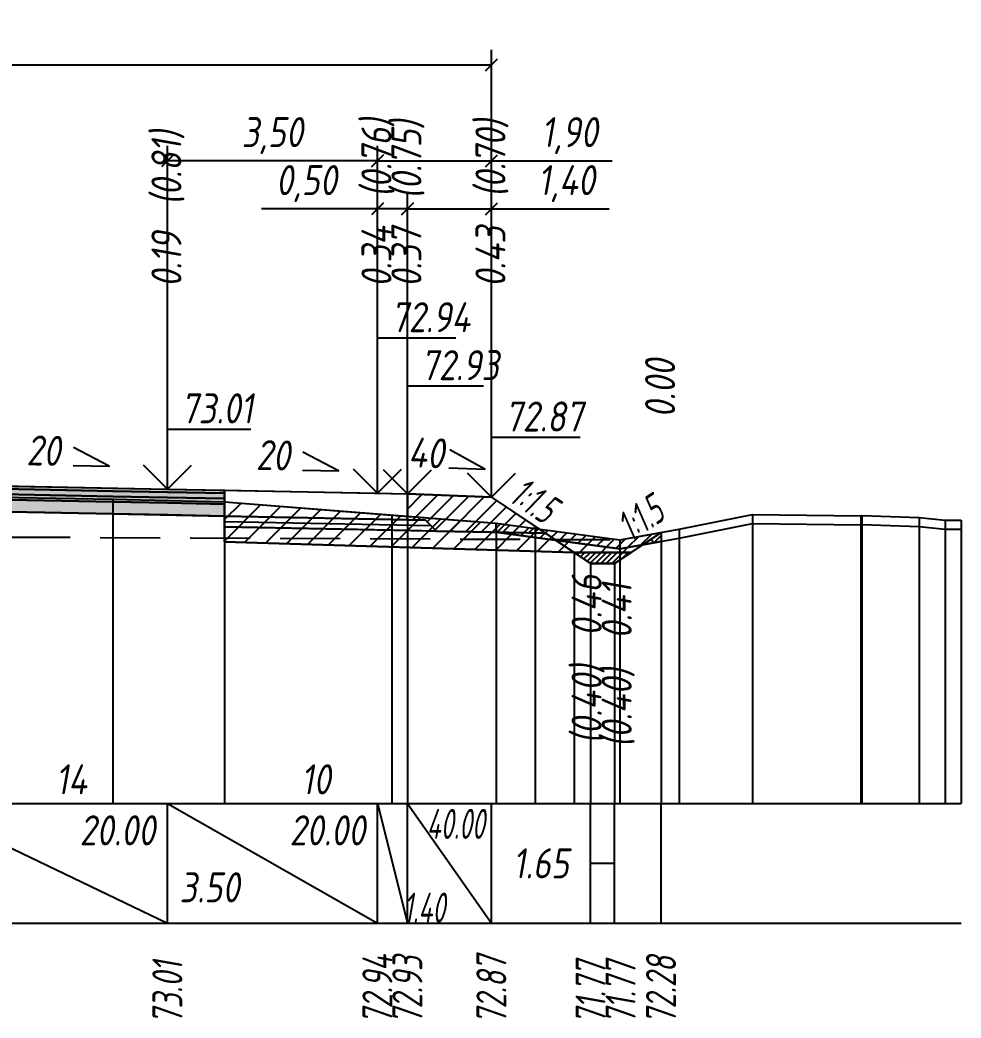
# Model space of a CAD drawing. Extents: x -717 to 1451, y -133302 to 233.
# Drawn here: x 165.8 to 244.2, y -10415.9 to -10332.7 of the extents above; entities that cross this region are included whole.
import ezdxf
from ezdxf.enums import TextEntityAlignment as Align

# ---------------------------------------------------------------- set-up
doc = ezdxf.new("R2010")
doc.units = 0
doc.linetypes.add('штриховая', pattern=[0.75, 0.5, -0.25])
for name, color, linetype in [('Интерполированный поперечник', 2, 'Continuous'), ('Код_514', 1, 'Continuous'), ('Контур_0', 7, 'Continuous'), ('Контур_2521', 7, 'Continuous'), ('Контур_2564', 7, 'Continuous'), ('Контур_2660', 7, 'Continuous'), ('Контур_2665', 7, 'Continuous'), ('Контур_400', 7, 'Continuous'), ('Контур_508', 7, 'Continuous'), ('Контур_512', 7, 'Continuous'), ('Контур_513', 7, 'Continuous'), ('Контур_818', 7, 'Continuous'), ('Красный поперечник', 1, 'Continuous'), ('Объём_2501', 7, 'Continuous'), ('Объём_2564', 7, 'Continuous'), ('Объём_2650', 7, 'Continuous'), ('Объём_2660', 7, 'Continuous'), ('Объём_2661', 7, 'Continuous'), ('Объём_2662', 7, 'Continuous'), ('Объём_2663', 7, 'Continuous'), ('Объём_2664', 7, 'Continuous'), ('Объём_2665', 7, 'Continuous'), ('Объём_2666', 7, 'Continuous'), ('Объём_2667', 7, 'Continuous'), ('Объём_2668', 7, 'Continuous'), ('Объём_2669', 7, 'Continuous'), ('Объём_2675', 7, 'Continuous'), ('Объём_2753', 7, 'Continuous'), ('Откосы', 7, 'Continuous'), ('Отметки покрытия', 7, 'Continuous'), ('Рабочие отметки', 7, 'Continuous'), ('Рабочие отметки доп.', 7, 'Continuous'), ('Слои выравнивания', 7, 'Continuous'), ('Таблица', 7, 'Continuous'), ('Уклоны проезжей части', 7, 'Continuous'), ('Черный поперечник', 3, 'Continuous')]:
    doc.layers.add(name, color=color, linetype=linetype)
for name, color, linetype, true_color in [('Контур_2540', 2, 'Continuous', 0xffff00), ('Контур_2560', 2, 'Continuous', 0xffff00), ('Контур_2561', 7, 'Continuous', 0xff8040), ('Контур_2562', 3, 'Continuous', 0x00ff00), ('Контур_2563', 7, 'Continuous', 0xff8000), ('Контур_2570', 7, 'Continuous', 0x80ff00), ('Контур_2725', 7, 'Continuous', 0x323232), ('Контур_2736', 4, 'Continuous', 0x00ffff), ('Контур_2737', 4, 'Continuous', 0x00ffff), ('Контур_2738', 4, 'Continuous', 0x00ffff), ('Контур_2739', 4, 'Continuous', 0x00ffff), ('Контур_2741', 4, 'Continuous', 0x00ffff), ('Контур_2742', 4, 'Continuous', 0x00ffff), ('Контур_2743', 4, 'Continuous', 0x00ffff), ('Контур_2744', 7, 'Continuous', 0xa4ffff), ('Контур_2745', 7, 'Continuous', 0xa4ffff), ('Контур_2747', 4, 'Continuous', 0x00ffff), ('Контур_2748', 4, 'Continuous', 0x00ffff), ('Контур_2749', 4, 'Continuous', 0x00ffff), ('Контур_2750', 4, 'Continuous', 0x00ffff), ('Контур_2751', 4, 'Continuous', 0x00ffff), ('Контур_2752', 4, 'Continuous', 0x00ffff), ('Контур_2760', 7, 'Continuous', 0x323232), ('Контур_2761', 7, 'Continuous', 0x323232), ('Контур_2762', 7, 'Continuous', 0x323232), ('Контур_2763', 7, 'Continuous', 0x323232), ('Контур_402', 7, 'Continuous', 0xff6464), ('Контур_703', 4, 'Continuous', 0x00ffff), ('Контур_705', 4, 'Continuous', 0x00ffff), ('Контур_707', 4, 'Continuous', 0x00ffff), ('Контур_720', 131, 'Continuous', 0xaaffff), ('Объём_2500', 7, 'Continuous', 0xc0c0c0), ('Объём_2520', 7, 'Continuous', 0x80ffff), ('Объём_2540', 2, 'Continuous', 0xffff00), ('Объём_2560', 2, 'Continuous', 0xffff00), ('Объём_2561', 7, 'Continuous', 0xff8040), ('Объём_2562', 3, 'Continuous', 0x00ff00), ('Объём_2563', 7, 'Continuous', 0xff8000), ('Объём_2570', 7, 'Continuous', 0x80ff00), ('Объём_2600', 7, 'Continuous', 0x808000), ('Объём_2620', 2, 'Continuous', 0xffff00), ('Объём_2746', 2, 'Continuous', 0xffff00)]:
    doc.layers.add(name, color=color, linetype=linetype, true_color=true_color)
doc.styles.get("Standard").update_dxf_attribs({"font": 'txt', "height": 2.5})
doc.styles.add('М', font='romand.shx', dxfattribs={"width": 0.8, "oblique": 10, "height": 2.5})
doc.dimstyles.new('ISO-25', dxfattribs={"dimtxt": 2.5, "dimasz": 2.5, "dimexe": 1.25, "dimexo": 0.625, "dimtad": 1, "dimtxsty": 'Standard', "dimcen": 2.5, "dimadec": 0, "dimazin": 0, "dimtfac": 1, "dimtmove": 0, "dimatfit": 3, "dimfxl": 1, "dimarcsym": 0})

# ---------------------------------------------------------------- blocks, each defined once
blk = doc.blocks.new('_Oblique')
at = {"color": 0, "linetype": 'ByBlock', "lineweight": -2}
blk.add_line((-0.5, -0.5), (0.5, 0.5), dxfattribs=at)
blk = doc.blocks.new('*D233')
at = {"color": 0, "lineweight": -2, "transparency": 16777216}
for p, q in [((198.085, -10371.647), (198.085, -10347.207)), ((205.085, -10371.927), (205.085, -10347.207)), ((198.085, -10348.457), (205.085, -10348.457)), ((205.085, -10348.457), (214.888, -10348.457))]:
    blk.add_line(p, q, dxfattribs=at)
at = {"layer": 'Defpoints', "color": 0, "transparency": 16777216}
for p in [(205.085, -10348.457), (198.085, -10372.272), (205.085, -10372.552)]:
    blk.add_point(p, dxfattribs=at)
at = {"color": 0, "lineweight": -2, "transparency": 16777216, "rotation": 180}
blk.add_blockref('_Oblique', (198.085, -10348.457), dxfattribs=at)
at = {"color": 0, "lineweight": -2, "transparency": 16777216}
blk.add_blockref('_Oblique', (205.085, -10348.457), dxfattribs=at)
at = {"color": 0, "transparency": 16777216, "insert": (211.347, -10346.344), "char_height": 2.5, "width": 8.75, "attachment_point": 5, "style": 'М'}
blk.add_mtext('1,40', dxfattribs=at)
blk = doc.blocks.new('*D235')
at = {"color": 0, "lineweight": -2, "transparency": 16777216}
for p, q in [((195.585, -10371.597), (195.585, -10347.207)), ((198.085, -10371.647), (198.085, -10347.207)), ((195.585, -10348.457), (185.919, -10348.457)), ((198.085, -10348.457), (195.585, -10348.457))]:
    blk.add_line(p, q, dxfattribs=at)
at = {"layer": 'Defpoints', "color": 0, "transparency": 16777216}
for p in [(198.085, -10348.457), (195.585, -10372.222), (198.085, -10372.272)]:
    blk.add_point(p, dxfattribs=at)
at = {"color": 0, "lineweight": -2, "transparency": 16777216, "rotation": 180}
blk.add_blockref('_Oblique', (195.585, -10348.457), dxfattribs=at)
at = {"color": 0, "lineweight": -2, "transparency": 16777216}
blk.add_blockref('_Oblique', (198.085, -10348.457), dxfattribs=at)
at = {"color": 0, "transparency": 16777216, "insert": (189.681, -10346.344), "char_height": 2.5, "width": 9.16667, "attachment_point": 5, "style": 'М'}
blk.add_mtext('0,50', dxfattribs=at)
blk = doc.blocks.new('*D237')
at = {"color": 0, "lineweight": -2, "transparency": 16777216}
for p, q in [((178.085, -10371.247), (178.085, -10343.207)), ((195.585, -10371.597), (195.585, -10343.207)), ((195.585, -10344.457), (178.085, -10344.457))]:
    blk.add_line(p, q, dxfattribs=at)
at = {"layer": 'Defpoints', "color": 0, "transparency": 16777216}
for p in [(178.085, -10344.457), (178.085, -10371.872), (195.585, -10372.222)]:
    blk.add_point(p, dxfattribs=at)
at = {"color": 0, "lineweight": -2, "transparency": 16777216, "rotation": 180}
blk.add_blockref('_Oblique', (178.085, -10344.457), dxfattribs=at)
at = {"color": 0, "lineweight": -2, "transparency": 16777216}
blk.add_blockref('_Oblique', (195.585, -10344.457), dxfattribs=at)
at = {"color": 0, "transparency": 16777216, "insert": (186.835, -10342.344), "char_height": 2.5, "width": 9.58333, "attachment_point": 5, "style": 'М'}
blk.add_mtext('3,50', dxfattribs=at)
blk = doc.blocks.new('*D238')
at = {"color": 0, "lineweight": -2, "transparency": 16777216}
for p, q in [((195.585, -10371.597), (195.585, -10343.207)), ((205.085, -10371.927), (205.085, -10343.207)), ((195.585, -10344.457), (205.085, -10344.457)), ((205.085, -10344.457), (215.141, -10344.457))]:
    blk.add_line(p, q, dxfattribs=at)
at = {"layer": 'Defpoints', "color": 0, "transparency": 16777216}
for p in [(195.585, -10344.457), (195.585, -10372.222), (205.085, -10372.552)]:
    blk.add_point(p, dxfattribs=at)
at = {"color": 0, "lineweight": -2, "transparency": 16777216, "rotation": 180}
blk.add_blockref('_Oblique', (195.585, -10344.457), dxfattribs=at)
at = {"color": 0, "lineweight": -2, "transparency": 16777216}
blk.add_blockref('_Oblique', (205.085, -10344.457), dxfattribs=at)
at = {"color": 0, "transparency": 16777216, "insert": (211.601, -10342.344), "char_height": 2.5, "width": 8.75, "attachment_point": 5, "style": 'М'}
blk.add_mtext('1,90', dxfattribs=at)
blk = doc.blocks.new('*D240')
at = {"color": 0, "lineweight": -2, "transparency": 16777216}
for p, q in [((109.585, -10371.927), (109.585, -10335.207)), ((205.085, -10371.927), (205.085, -10335.207)), ((109.585, -10336.457), (205.085, -10336.457))]:
    blk.add_line(p, q, dxfattribs=at)
at = {"layer": 'Defpoints', "color": 0, "transparency": 16777216}
for p in [(205.085, -10336.457), (109.585, -10372.552), (205.085, -10372.552)]:
    blk.add_point(p, dxfattribs=at)
at = {"color": 0, "lineweight": -2, "transparency": 16777216, "rotation": 180}
blk.add_blockref('_Oblique', (109.585, -10336.457), dxfattribs=at)
at = {"color": 0, "lineweight": -2, "transparency": 16777216}
blk.add_blockref('_Oblique', (205.085, -10336.457), dxfattribs=at)
at = {"color": 0, "transparency": 16777216, "insert": (157.335, -10334.344), "char_height": 2.5, "width": 10.41667, "attachment_point": 5, "style": 'М'}
blk.add_mtext('19,10', dxfattribs=at)

msp = doc.modelspace()

# ---------------------------------------------------------------- hatches: boundary and pattern name
at = {"layer": 'Объём_2563'}
h = msp.add_hatch(dxfattribs=at)
h.set_pattern_fill('ANSI31', color=256, scale=0.3)
h.paths.add_polyline_path([(200.503, -10375.308), (199.585, -10374.39), (198.085, -10374.36), (198.085, -10372.21), (205.085, -10372.49), (209.585, -10375.49)])
at = {"layer": 'Объём_2570'}
h = msp.add_hatch(dxfattribs=at)
h.set_pattern_fill('ANSI31', color=256, scale=0.2)
h.paths.add_polyline_path([(208.738, -10375.079), (215.787, -10376.026), (219.22, -10375.42), (219.22, -10376.17), (215.787, -10376.776), (208.738, -10375.829), (205.475, -10375.409), (205.475, -10374.659)])
at = {"layer": 'Объём_2600'}
h = msp.add_hatch(dxfattribs=at)
h.set_pattern_fill('ANSI31', color=6, scale=0.4)
h.paths.add_polyline_path([(205.475, -10374.659), (205.475, -10375.409), (208.738, -10375.829), (215.787, -10376.776), (217.69, -10376.44), (216.724, -10377.084), (211.976, -10377.084), (182.842, -10376.21), (182.842, -10372.859)])
h = msp.add_hatch(dxfattribs=at)
h.set_pattern_fill('HONEY', color=5, scale=0.3)
h.paths.add_polyline_path([(217.69, -10376.44), (219.22, -10375.42), (219.22, -10376.17)])
at = {"layer": 'Объём_2620'}
h = msp.add_hatch(dxfattribs=at)
h.set_pattern_fill('ANSI31', color=2, scale=0.1)
h.paths.add_polyline_path([(211.976, -10377.084), (216.724, -10377.084), (215.35, -10378), (213.35, -10378)])
at = {"layer": 'Слои выравнивания'}
for color, points in [(2, [(157.335, -10371.395), (157.814, -10371.404), (173.545, -10371.719), (178.085, -10371.81), (182.842, -10371.905), (182.842, -10372.155), (178.085, -10372.06), (173.545, -10371.969), (157.814, -10371.654), (157.335, -10371.645)]), (3, [(157.335, -10371.645), (157.814, -10371.654), (173.545, -10371.969), (178.085, -10372.06), (182.842, -10372.155), (182.842, -10372.605), (178.085, -10372.51), (173.545, -10372.419), (157.814, -10372.104), (157.335, -10372.095)]), (4, [(157.335, -10372.095), (157.814, -10372.104), (173.545, -10372.419), (178.085, -10372.51), (182.842, -10372.605), (182.842, -10373.055), (178.085, -10372.96), (173.545, -10372.869), (157.814, -10372.554), (157.335, -10372.545)]), (5, [(157.335, -10372.545), (157.814, -10372.554), (173.545, -10372.869), (178.085, -10372.96), (182.842, -10373.055), (182.842, -10374.055), (178.085, -10373.96), (173.545, -10373.869), (157.814, -10373.554), (157.335, -10373.545)])]:
    msp.add_hatch(color=color, dxfattribs=at).paths.add_polyline_path(points)

# ---------------------------------------------------------------- linework, layer by layer
at = {"layer": 'Интерполированный поперечник', "linetype": 'штриховая', "ltscale": 10, "flags": 128}
msp.add_lwpolyline([(89.991, -10375.481), (215.787, -10376.026)], dxfattribs=at)
at = {"layer": 'Код_514'}
for p, q in [((157.335, -10398), (178.085, -10408)), ((178.085, -10408), (178.085, -10398)), ((178.085, -10398), (195.585, -10408)), ((195.585, -10408), (195.585, -10398)), ((195.585, -10398), (198.085, -10408)), ((198.085, -10408), (198.085, -10398)), ((198.085, -10398), (205.085, -10408)), ((205.085, -10408), (205.085, -10398)), ((213.35, -10408), (213.35, -10398)), ((215.35, -10408), (215.35, -10398)), ((219.22, -10408), (219.22, -10398)), ((213.35, -10403), (215.35, -10403))]:
    msp.add_line(p, q, dxfattribs=at)
at = {"layer": 'Контур_0', "flags": 128}
for points in [[(182.842, -10371.905), (198.085, -10372.21), (198.085, -10374.36), (182.842, -10374.055), (182.842, -10371.905), (182.842, -10371.905)], [(205.085, -10372.49), (210.354, -10376.002), (210.354, -10376.002), (210.354, -10376.002), (210.354, -10376.002), (210.354, -10376.002), (210.354, -10376.002), (210.354, -10376.002), (210.354, -10376.002), (210.354, -10376.002), (210.354, -10376.002), (210.354, -10376.002), (210.354, -10376.002), (210.354, -10376.002), (210.354, -10376.002), (213.35, -10378)], [(205.085, -10372.49), (210.354, -10376.002), (210.354, -10376.002), (210.354, -10376.002), (210.354, -10376.002), (210.354, -10376.002), (210.354, -10376.002), (210.354, -10376.002), (210.354, -10376.002), (210.354, -10376.002), (210.354, -10376.002), (210.354, -10376.002), (210.354, -10376.002), (210.354, -10376.002), (210.354, -10376.002), (213.35, -10378), (215.35, -10378), (219.22, -10375.42), (219.22, -10375.42), (219.22, -10375.42), (219.22, -10375.42), (219.22, -10375.42), (219.22, -10375.42), (219.22, -10375.42), (219.22, -10375.42), (219.22, -10375.42), (219.22, -10375.42), (219.22, -10375.42), (219.22, -10375.42), (219.22, -10375.42)], [(198.085, -10375.26), (182.842, -10374.955), (182.842, -10374.055), (199.585, -10374.39), (200.503, -10375.308), (198.085, -10375.26), (198.085, -10375.26)], [(198.085, -10374.36), (199.585, -10374.39), (200.503, -10375.308), (209.585, -10375.49)]]:
    msp.add_lwpolyline(points, dxfattribs=at)
at = {"layer": 'Контур_2521', "color": 250, "flags": 128}
msp.add_lwpolyline([(182.842, -10374.505), (200.044, -10374.849)], dxfattribs=at)
at = {"layer": 'Контур_2540', "flags": 128}
msp.add_lwpolyline([(195.585, -10375.21), (209.585, -10375.49), (211.976, -10377.084), (182.842, -10376.21), (182.842, -10374.955), (195.585, -10375.21), (195.585, -10375.21)], dxfattribs=at)
at = {"layer": 'Контур_2560', "flags": 128}
msp.add_lwpolyline([(198.085, -10372.21), (205.085, -10372.49), (205.085, -10372.49), (205.085, -10372.49)], dxfattribs=at)
at = {"layer": 'Контур_2561', "flags": 128}
msp.add_lwpolyline([(198.085, -10372.21), (198.085, -10372.21), (205.085, -10372.49), (205.085, -10372.49), (198.085, -10372.21)], dxfattribs=at)
at = {"layer": 'Контур_2562', "flags": 128}
msp.add_lwpolyline([(205.085, -10372.49), (205.085, -10372.49), (205.085, -10372.49), (205.085, -10372.49), (205.085, -10372.49)], dxfattribs=at)
at = {"layer": 'Контур_2563', "flags": 128}
msp.add_lwpolyline([(200.503, -10375.308), (199.585, -10374.39), (198.085, -10374.36), (198.085, -10372.21), (205.085, -10372.49), (209.585, -10375.49), (200.503, -10375.308), (200.503, -10375.308)], dxfattribs=at)
at = {"layer": 'Контур_2564', "flags": 128}
msp.add_lwpolyline([(198.085, -10372.21), (205.085, -10372.49)], dxfattribs=at)
at = {"layer": 'Контур_2570', "flags": 128}
msp.add_lwpolyline([(157.814, -10372.373), (173.545, -10372.653), (182.842, -10372.859), (196.801, -10373.969), (205.475, -10374.659), (205.475, -10375.409), (208.738, -10375.829), (215.787, -10376.776), (215.787, -10376.776), (220.721, -10375.905), (226.849, -10374.684), (235.872, -10374.783), (235.957, -10374.754), (240.731, -10374.922), (242.898, -10375.144), (244.22, -10375.161)], dxfattribs=at)
at = {"layer": 'Контур_2660', "flags": 128}
msp.add_lwpolyline([(182.842, -10376.21), (211.976, -10377.084)], dxfattribs=at)
at = {"layer": 'Контур_2665', "flags": 128}
msp.add_lwpolyline([(205.085, -10372.49), (205.085, -10372.49)], dxfattribs=at)
at = {"layer": 'Контур_2725', "flags": 128}
msp.add_lwpolyline([(133.177, -10374.028), (136.585, -10373.96), (142.222, -10373.847), (157.335, -10373.545), (157.814, -10373.554), (173.545, -10373.869), (178.085, -10373.96), (182.842, -10374.055)], dxfattribs=at)
at = {"layer": 'Контур_2736', "flags": 128}
for points in [[(205.085, -10372.49), (210.354, -10376.002)], [(210.354, -10376.002), (213.35, -10378)]]:
    msp.add_lwpolyline(points, dxfattribs=at)
at = {"layer": 'Контур_2737', "flags": 128}
msp.add_lwpolyline([(210.354, -10376.002), (210.354, -10376.002)], dxfattribs=at)
at = {"layer": 'Контур_2738', "flags": 128}
msp.add_lwpolyline([(210.354, -10376.002), (210.354, -10376.002)], dxfattribs=at)
at = {"layer": 'Контур_2739', "flags": 128}
msp.add_lwpolyline([(210.354, -10376.002), (210.354, -10376.002)], dxfattribs=at)
at = {"layer": 'Контур_2741', "flags": 128}
msp.add_lwpolyline([(219.22, -10375.42), (219.22, -10375.42)], dxfattribs=at)
at = {"layer": 'Контур_2742', "flags": 128}
msp.add_lwpolyline([(219.22, -10375.42), (219.22, -10375.42)], dxfattribs=at)
at = {"layer": 'Контур_2743', "flags": 128}
msp.add_lwpolyline([(219.22, -10375.42), (219.22, -10375.42)], dxfattribs=at)
at = {"layer": 'Контур_2744', "flags": 128}
msp.add_lwpolyline([(219.22, -10375.42), (219.22, -10375.42)], dxfattribs=at)
msp.add_lwpolyline([(219.22, -10375.42), (219.22, -10375.42)], dxfattribs=at)
msp.add_lwpolyline([(219.22, -10375.42), (219.22, -10375.42)], dxfattribs=at)
msp.add_lwpolyline([(219.22, -10375.42), (219.22, -10375.42)], dxfattribs=at)
msp.add_lwpolyline([(219.22, -10375.42), (219.22, -10375.42)], dxfattribs=at)
msp.add_lwpolyline([(219.22, -10375.42), (219.22, -10375.42)], dxfattribs=at)
at = {"layer": 'Контур_2745', "flags": 128}
msp.add_lwpolyline([(210.354, -10376.002), (210.354, -10376.002)], dxfattribs=at)
msp.add_lwpolyline([(210.354, -10376.002), (210.354, -10376.002)], dxfattribs=at)
msp.add_lwpolyline([(210.354, -10376.002), (210.354, -10376.002)], dxfattribs=at)
msp.add_lwpolyline([(210.354, -10376.002), (210.354, -10376.002)], dxfattribs=at)
msp.add_lwpolyline([(210.354, -10376.002), (210.354, -10376.002)], dxfattribs=at)
msp.add_lwpolyline([(210.354, -10376.002), (210.354, -10376.002)], dxfattribs=at)
at = {"layer": 'Контур_2747', "flags": 128}
msp.add_lwpolyline([(210.354, -10376.002), (210.354, -10376.002)], dxfattribs=at)
at = {"layer": 'Контур_2748', "flags": 128}
msp.add_lwpolyline([(210.354, -10376.002), (210.354, -10376.002)], dxfattribs=at)
at = {"layer": 'Контур_2749', "flags": 128}
msp.add_lwpolyline([(210.354, -10376.002), (210.354, -10376.002)], dxfattribs=at)
at = {"layer": 'Контур_2750', "flags": 128}
msp.add_lwpolyline([(219.22, -10375.42), (219.22, -10375.42)], dxfattribs=at)
at = {"layer": 'Контур_2751', "flags": 128}
msp.add_lwpolyline([(219.22, -10375.42), (219.22, -10375.42)], dxfattribs=at)
at = {"layer": 'Контур_2752', "flags": 128}
msp.add_lwpolyline([(219.22, -10375.42), (219.22, -10375.42)], dxfattribs=at)
at = {"layer": 'Контур_2760', "flags": 128}
msp.add_lwpolyline([(133.177, -10371.878), (136.585, -10371.81), (142.222, -10371.697), (157.335, -10371.395), (157.814, -10371.404), (173.545, -10371.719), (178.085, -10371.81), (182.842, -10371.905)], dxfattribs=at)
at = {"layer": 'Контур_2761', "flags": 128}
msp.add_lwpolyline([(133.177, -10372.128), (136.585, -10372.06), (142.222, -10371.947), (157.335, -10371.645), (157.814, -10371.654), (173.545, -10371.969), (178.085, -10372.06), (182.842, -10372.155)], dxfattribs=at)
at = {"layer": 'Контур_2762', "flags": 128}
msp.add_lwpolyline([(133.177, -10372.578), (136.585, -10372.51), (142.222, -10372.397), (157.335, -10372.095), (157.814, -10372.104), (173.545, -10372.419), (178.085, -10372.51), (182.842, -10372.605)], dxfattribs=at)
at = {"layer": 'Контур_2763', "flags": 128}
msp.add_lwpolyline([(133.177, -10373.028), (136.585, -10372.96), (142.222, -10372.847), (157.335, -10372.545), (157.814, -10372.554), (173.545, -10372.869), (178.085, -10372.96), (182.842, -10373.055)], dxfattribs=at)
at = {"layer": 'Контур_400', "flags": 128}
msp.add_lwpolyline([(157.335, -10371.395), (178.085, -10371.81), (195.585, -10372.16), (195.585, -10372.16), (195.585, -10372.16), (195.585, -10372.16), (195.585, -10372.16), (195.585, -10372.16), (198.085, -10372.21)], dxfattribs=at)
at = {"layer": 'Контур_402', "flags": 128}
msp.add_lwpolyline([(105, -10377.015), (133.177, -10376.17), (133.177, -10374.028), (157.335, -10373.545), (182.842, -10374.055), (182.842, -10376.21), (211.976, -10377.084)], dxfattribs=at)
at = {"layer": 'Контур_508', "flags": 128}
msp.add_lwpolyline([(105, -10377.015), (133.177, -10376.17), (133.177, -10374.028), (157.335, -10373.545), (182.842, -10374.055), (182.842, -10376.21), (211.976, -10377.084), (213.35, -10378), (215.35, -10378), (219.22, -10375.42)], dxfattribs=at)
at = {"layer": 'Контур_512', "flags": 128}
msp.add_lwpolyline([(182.842, -10376.21), (211.976, -10377.084), (213.35, -10378), (215.35, -10378), (219.22, -10375.42)], dxfattribs=at)
at = {"layer": 'Контур_513', "flags": 128}
msp.add_lwpolyline([(105, -10377.015), (133.177, -10376.17), (133.177, -10374.028), (157.335, -10373.545), (182.842, -10374.055), (182.842, -10376.21), (211.976, -10377.084), (213.35, -10378), (215.35, -10378), (219.22, -10375.42)], dxfattribs=at)
at = {"layer": 'Контур_703', "flags": 128}
msp.add_lwpolyline([(205.085, -10372.49), (210.354, -10376.002)], dxfattribs=at)
at = {"layer": 'Контур_705', "flags": 128}
msp.add_lwpolyline([(210.354, -10376.002), (210.354, -10376.002)], dxfattribs=at)
at = {"layer": 'Контур_707', "flags": 128}
msp.add_lwpolyline([(215.35, -10378), (219.22, -10375.42)], dxfattribs=at)
at = {"layer": 'Контур_720', "flags": 128}
msp.add_lwpolyline([(213.35, -10378), (215.35, -10378)], dxfattribs=at)
at = {"layer": 'Контур_818', "flags": 128}
msp.add_lwpolyline([(105, -10375.073), (109.685, -10374.716), (109.685, -10373.966), (116.003, -10373.619), (133.177, -10372.756), (142.222, -10372.613), (157.335, -10372.381), (157.814, -10372.373), (173.545, -10372.653), (182.842, -10372.859), (196.801, -10373.969), (205.475, -10374.659), (205.475, -10375.409), (208.738, -10375.829), (215.787, -10376.776), (215.787, -10376.776), (219.22, -10376.17)], dxfattribs=at)
at = {"layer": 'Красный поперечник'}
for p, q in [((157.335, -10371.395), (178.085, -10371.81)), ((178.085, -10371.81), (195.585, -10372.16)), ((195.585, -10372.16), (198.085, -10372.21)), ((198.085, -10372.21), (205.085, -10372.49)), ((205.085, -10372.49), (213.35, -10378)), ((215.35, -10378), (219.22, -10375.42)), ((219.22, -10375.42), (219.22, -10398)), ((182.842, -10376.21), (182.842, -10398)), ((211.976, -10377.084), (211.976, -10398)), ((213.35, -10378), (213.35, -10398)), ((213.35, -10378), (215.35, -10378)), ((215.35, -10378), (215.35, -10398))]:
    msp.add_line(p, q, dxfattribs=at)
at = {"layer": 'Объём_2500', "flags": 128}
msp.add_lwpolyline([(182.842, -10371.905), (198.085, -10372.21), (198.085, -10374.36), (182.842, -10374.055), (182.842, -10371.905), (182.842, -10371.905)], dxfattribs=at)
at = {"layer": 'Объём_2501', "flags": 128}
msp.add_lwpolyline([(157.335, -10371.395), (178.085, -10371.81), (195.585, -10372.16), (195.585, -10372.16), (195.585, -10372.16), (195.585, -10372.16), (195.585, -10372.16), (195.585, -10372.16), (198.085, -10372.21)], dxfattribs=at)
at = {"layer": 'Объём_2520', "color": 250, "flags": 128}
msp.add_lwpolyline([(198.085, -10375.26), (182.842, -10374.955), (182.842, -10374.055), (199.585, -10374.39), (200.503, -10375.308), (198.085, -10375.26), (198.085, -10375.26)], dxfattribs=at)
at = {"layer": 'Объём_2540', "flags": 128}
msp.add_lwpolyline([(195.585, -10375.21), (209.585, -10375.49), (211.976, -10377.084), (182.842, -10376.21), (182.842, -10374.955), (195.585, -10375.21), (195.585, -10375.21)], dxfattribs=at)
at = {"layer": 'Объём_2560', "flags": 128}
msp.add_lwpolyline([(198.085, -10372.21), (205.085, -10372.49), (205.085, -10372.49), (205.085, -10372.49)], dxfattribs=at)
at = {"layer": 'Объём_2561', "flags": 128}
msp.add_lwpolyline([(198.085, -10372.21), (198.085, -10372.21), (205.085, -10372.49), (205.085, -10372.49), (198.085, -10372.21)], dxfattribs=at)
at = {"layer": 'Объём_2562', "flags": 128}
msp.add_lwpolyline([(205.085, -10372.49), (205.085, -10372.49), (205.085, -10372.49), (205.085, -10372.49), (205.085, -10372.49)], dxfattribs=at)
at = {"layer": 'Объём_2563', "color": 250, "flags": 128}
msp.add_lwpolyline([(200.503, -10375.308), (199.585, -10374.39), (198.085, -10374.36), (198.085, -10372.21), (205.085, -10372.49), (209.585, -10375.49), (200.503, -10375.308), (200.503, -10375.308)], dxfattribs=at)
at = {"layer": 'Объём_2564', "flags": 128}
msp.add_lwpolyline([(198.085, -10372.21), (205.085, -10372.49)], dxfattribs=at)
at = {"layer": 'Объём_2570', "flags": 128}
msp.add_lwpolyline([(208.738, -10375.079), (215.787, -10376.026), (219.22, -10375.42), (219.22, -10376.17), (215.787, -10376.776), (208.738, -10375.829), (205.475, -10375.409), (205.475, -10374.659), (208.738, -10375.079), (208.738, -10375.079)], dxfattribs=at)
at = {"layer": 'Объём_2600', "color": 5, "flags": 128}
msp.add_lwpolyline([(217.69, -10376.44), (219.22, -10375.42), (219.22, -10376.17), (217.69, -10376.44), (217.69, -10376.44)], dxfattribs=at)
at = {"layer": 'Объём_2620', "flags": 128}
msp.add_lwpolyline([(211.976, -10377.084), (216.724, -10377.084), (215.35, -10378), (213.35, -10378), (211.976, -10377.084), (211.976, -10377.084)], dxfattribs=at)
at = {"layer": 'Объём_2650', "color": 6, "flags": 128}
msp.add_lwpolyline([(205.475, -10374.659), (205.475, -10375.409), (208.738, -10375.829), (215.787, -10376.776), (217.69, -10376.44), (216.724, -10377.084), (211.976, -10377.084), (182.842, -10376.21), (182.842, -10372.859), (205.475, -10374.659), (205.475, -10374.659)], dxfattribs=at)
at = {"layer": 'Объём_2660', "flags": 128}
msp.add_lwpolyline([(182.842, -10376.21), (211.976, -10377.084)], dxfattribs=at)
at = {"layer": 'Объём_2661', "flags": 128}
msp.add_lwpolyline([(205.085, -10372.49), (210.354, -10376.002), (211.976, -10377.084)], dxfattribs=at)
at = {"layer": 'Объём_2662', "flags": 128}
msp.add_lwpolyline([(216.724, -10377.084), (219.22, -10375.42)], dxfattribs=at)
at = {"layer": 'Объём_2663', "flags": 128}
for points in [[(211.976, -10377.084), (213.35, -10378)], [(215.35, -10378), (216.724, -10377.084)]]:
    msp.add_lwpolyline(points, dxfattribs=at)
at = {"layer": 'Объём_2664', "flags": 128}
msp.add_lwpolyline([(213.35, -10378), (215.35, -10378)], dxfattribs=at)
at = {"layer": 'Объём_2665', "flags": 128}
msp.add_lwpolyline([(205.085, -10372.49), (205.085, -10372.49)], dxfattribs=at)
at = {"layer": 'Объём_2666', "flags": 128}
for points in [[(205.085, -10372.49), (210.354, -10376.002)], [(210.354, -10376.002), (211.976, -10377.084)]]:
    msp.add_lwpolyline(points, dxfattribs=at)
at = {"layer": 'Объём_2667', "flags": 128}
for points in [[(219.22, -10375.42), (219.22, -10375.42)], [(210.354, -10376.002), (210.354, -10376.002)]]:
    msp.add_lwpolyline(points, dxfattribs=at)
at = {"layer": 'Объём_2668', "flags": 128}
for points in [[(219.22, -10375.42), (219.22, -10375.42)], [(210.354, -10376.002), (210.354, -10376.002)]]:
    msp.add_lwpolyline(points, dxfattribs=at)
at = {"layer": 'Объём_2669', "flags": 128}
for points in [[(219.22, -10375.42), (219.22, -10375.42)], [(210.354, -10376.002), (210.354, -10376.002)]]:
    msp.add_lwpolyline(points, dxfattribs=at)
at = {"layer": 'Объём_2675', "flags": 128}
for points in [[(219.22, -10375.42), (219.22, -10375.42)], [(219.22, -10375.42), (219.22, -10375.42)], [(219.22, -10375.42), (219.22, -10375.42)], [(219.22, -10375.42), (219.22, -10375.42)], [(219.22, -10375.42), (219.22, -10375.42)], [(219.22, -10375.42), (219.22, -10375.42)], [(210.354, -10376.002), (210.354, -10376.002)], [(210.354, -10376.002), (210.354, -10376.002)], [(210.354, -10376.002), (210.354, -10376.002)], [(210.354, -10376.002), (210.354, -10376.002)], [(210.354, -10376.002), (210.354, -10376.002)], [(210.354, -10376.002), (210.354, -10376.002)]]:
    msp.add_lwpolyline(points, dxfattribs=at)
at = {"layer": 'Объём_2746', "flags": 128}
msp.add_lwpolyline([(196.801, -10373.969), (205.475, -10374.659), (205.475, -10375.409), (208.738, -10375.829), (210.436, -10376.057), (211.976, -10377.084), (182.842, -10376.21), (182.842, -10372.859), (196.801, -10373.969), (196.801, -10373.969)], dxfattribs=at)
at = {"layer": 'Объём_2753', "flags": 128}
msp.add_lwpolyline([(182.842, -10371.905), (182.842, -10371.905)], dxfattribs=at)
at = {"layer": 'Откосы', "color": 1, "flags": 128}
for points in [[(170.223, -10369.836), (173.223, -10369.896), (170.253, -10368.336)], [(189.348, -10370.218), (192.348, -10370.278), (189.378, -10368.718)], [(201.549, -10370.035), (204.547, -10370.155), (201.609, -10368.536)]]:
    msp.add_lwpolyline(points, dxfattribs=at)
at = {"layer": 'Отметки покрытия', "color": 1}
for p, q in [((195.585, -10372.16), (195.585, -10359.21)), ((195.585, -10359.21), (202.135, -10359.21)), ((198.085, -10372.21), (198.085, -10363.21)), ((198.085, -10363.21), (204.435, -10363.21)), ((178.085, -10371.81), (178.085, -10366.81)), ((178.085, -10366.81), (185.035, -10366.81)), ((205.085, -10372.49), (205.085, -10367.49)), ((205.085, -10367.49), (212.485, -10367.49)), ((178.085, -10371.81), (176.085, -10369.81)), ((178.085, -10371.81), (180.085, -10369.81)), ((195.585, -10372.16), (193.585, -10370.16)), ((195.585, -10372.16), (197.585, -10370.16)), ((198.085, -10372.21), (196.085, -10370.21)), ((198.085, -10372.21), (200.085, -10370.21)), ((205.085, -10372.49), (203.085, -10370.49)), ((205.085, -10372.49), (207.085, -10370.49))]:
    msp.add_line(p, q, dxfattribs=at)
at = {"layer": 'Слои выравнивания'}
for p, q in [((182.842, -10371.905), (182.842, -10398)), ((198.085, -10372.21), (198.085, -10398))]:
    msp.add_line(p, q, dxfattribs=at)
at = {"layer": 'Слои выравнивания', "color": 2, "flags": 128}
msp.add_lwpolyline([(157.335, -10371.395), (157.814, -10371.404), (173.545, -10371.719), (178.085, -10371.81), (182.842, -10371.905), (182.842, -10372.155), (178.085, -10372.06), (173.545, -10371.969), (157.814, -10371.654), (157.335, -10371.645)], close=True, dxfattribs=at)
at = {"layer": 'Слои выравнивания', "color": 3, "flags": 128}
msp.add_lwpolyline([(157.335, -10371.645), (157.814, -10371.654), (173.545, -10371.969), (178.085, -10372.06), (182.842, -10372.155), (182.842, -10372.605), (178.085, -10372.51), (173.545, -10372.419), (157.814, -10372.104), (157.335, -10372.095)], close=True, dxfattribs=at)
at = {"layer": 'Слои выравнивания', "color": 4, "flags": 128}
msp.add_lwpolyline([(157.335, -10372.095), (157.814, -10372.104), (173.545, -10372.419), (178.085, -10372.51), (182.842, -10372.605), (182.842, -10373.055), (178.085, -10372.96), (173.545, -10372.869), (157.814, -10372.554), (157.335, -10372.545)], close=True, dxfattribs=at)
at = {"layer": 'Слои выравнивания', "color": 5, "flags": 128}
msp.add_lwpolyline([(157.335, -10372.545), (157.814, -10372.554), (173.545, -10372.869), (178.085, -10372.96), (182.842, -10373.055), (182.842, -10374.055), (178.085, -10373.96), (173.545, -10373.869), (157.814, -10373.554), (157.335, -10373.545)], close=True, dxfattribs=at)
at = {"layer": 'Таблица'}
for p, q in [((80, -10398), (244.22, -10398)), ((80, -10408), (244.22, -10408))]:
    msp.add_line(p, q, dxfattribs=at)
at = {"layer": 'Черный поперечник', "color": 7}
for p, q in [((173.545, -10372.653), (173.545, -10398)), ((182.842, -10372.859), (182.842, -10398)), ((196.801, -10373.969), (196.801, -10398)), ((226.849, -10373.934), (226.849, -10398)), ((235.872, -10374.033), (235.872, -10398)), ((235.957, -10374.004), (235.957, -10398)), ((205.475, -10374.659), (205.475, -10398)), ((240.731, -10374.172), (240.731, -10398)), ((242.898, -10374.394), (242.898, -10398)), ((244.22, -10374.411), (244.22, -10398)), ((208.738, -10375.079), (208.738, -10398)), ((220.721, -10375.155), (220.721, -10398)), ((215.787, -10376.026), (215.787, -10398))]:
    msp.add_line(p, q, dxfattribs=at)
at = {"layer": 'Черный поперечник', "flags": 128}
msp.add_lwpolyline([(157.814, -10372.373), (173.545, -10372.653), (182.842, -10372.859), (196.801, -10373.969), (205.475, -10374.659), (208.738, -10375.079), (215.787, -10376.026), (220.721, -10375.155), (226.849, -10373.934), (235.872, -10374.033), (235.957, -10374.004), (240.731, -10374.172), (242.898, -10374.394), (244.22, -10374.411)], dxfattribs=at)

# ---------------------------------------------------------------- texts
at = {"layer": 'Код_514', "style": 'М', "oblique": 10}
for s, width, p in [('20.00', 0.8, (177.085, -10399)), ('20.00', 0.8, (194.585, -10399)), ('40.00', 0.6, (204.531, -10398.465))]:
    msp.add_text(s, height=2.5, dxfattribs=dict(at, width=width)).set_placement(p, align=Align.TOP_RIGHT)
at = {"layer": 'Код_514', "style": 'М', "oblique": 10, "width": 0.8}
msp.add_text('1.65', height=2.5, dxfattribs=at).set_placement((209.218, -10403), align=Align.MIDDLE_CENTER)
at = {"layer": 'Код_514', "style": 'М', "oblique": 10}
for s, width, p in [('3.50', 0.8, (179.085, -10407)), ('1.40', 0.6, (197.747, -10408.694))]:
    msp.add_text(s, height=2.5, dxfattribs=dict(at, width=width)).set_placement(p, align=Align.BOTTOM_LEFT)
at = {"layer": 'Код_514', "style": 'М', "oblique": 10, "width": 0.7}
for s, p in [('72.94', (195.585, -10416.382)), ('72.93', (198.085, -10416.382)), ('72.87', (205.085, -10416.382)), ('72.28', (219.22, -10416.382)), ('73.01', (178.085, -10416.382)), ('71.77', (213.35, -10416.382)), ('71.77', (215.85, -10416.382))]:
    msp.add_text(s, height=2.5, rotation=90, dxfattribs=at).set_placement(p, align=Align.MIDDLE_LEFT)
at = {"layer": 'Отметки покрытия', "color": 1, "style": 'М', "oblique": 10, "width": 0.8}
for s, p in [('72.94', (196.726, -10359.478)), ('72.93', (199.226, -10363.478)), ('73.01', (179.226, -10367.078)), ('72.87', (206.226, -10367.758))]:
    msp.add_text(s, height=2.5, dxfattribs=at).set_placement(p, align=Align.BOTTOM_LEFT)
at = {"layer": 'Рабочие отметки', "color": 1, "style": 'М', "oblique": 10, "width": 0.8}
for s, p in [('0.34', (195.507, -10354.96)), ('0.37', (198.007, -10354.96)), ('0.43', (205.007, -10354.96)), ('0.19', (178.007, -10354.96)), ('0.00', (219.142, -10365.851))]:
    msp.add_text(s, height=2.5, rotation=90, dxfattribs=at).set_placement(p, align=Align.MIDDLE_LEFT)
for s, p in [('0.46', (213.022, -10378.931)), ('0.41', (215.522, -10379.636))]:
    msp.add_text(s, height=2.5, rotation=90, dxfattribs=at).set_placement(p, align=Align.MIDDLE_RIGHT)
at = {"layer": 'Рабочие отметки доп.', "color": 1, "style": 'М', "oblique": 10, "width": 0.8}
for s, p in [('(0.76)', (195.507, -10347.46)), ('(0.70)', (205.007, -10347.46)), ('(0.75)', (198.007, -10347.61)), ('(0.81)', (178.007, -10348.11))]:
    msp.add_text(s, height=2.5, rotation=90, dxfattribs=at).set_placement(p, align=Align.MIDDLE_LEFT)
for p in [(213.022, -10386.431), (215.522, -10386.736)]:
    msp.add_text('(0.40)', height=2.5, rotation=90, dxfattribs=at).set_placement(p, align=Align.MIDDLE_RIGHT)
at = {"layer": 'Слои выравнивания', "style": 'М', "oblique": 10, "width": 0.8}
for s, p in [('14', (170.088, -10398)), ('10', (190.463, -10398))]:
    msp.add_text(s, height=2.5, dxfattribs=at).set_placement(p, align=Align.BOTTOM_CENTER)
at = {"layer": 'Уклоны проезжей части', "color": 1, "style": 'М', "oblique": 10}
for s, rotation, width, p in [('20', 358.85423, 0.8, (167.73, -10370.602)), ('20', 358.85423, 0.8, (186.855, -10370.985)), ('40', 357.70938, 0.8, (199.591, -10370.784)), ('1:1.5', 326.30994, 0.6, (207.547, -10374.413)), ('1:1.5', 33.69007, 0.6, (218.613, -10375.878))]:
    msp.add_text(s, height=2.5, rotation=rotation, dxfattribs=dict(at, width=width)).set_placement(p, align=Align.BOTTOM_CENTER)

# ---------------------------------------------------------------- dimensions: what is measured, and where the dimension line sits
at = {"color": 5}
dim = msp.add_linear_dim(base=(205.085, -10336.457), p1=(109.585, -10372.552), p2=(205.085, -10372.552), angle=180, dimstyle='ISO-25', override={"dimasz": 1, "dimlfac": 0.2, "dimzin": 0, "dimtxsty": 'М', "dimblk1": 'Oblique', "dimblk2": 'Oblique', "dimsah": 1}, dxfattribs=at)
dim.commit()
dim.dimension.update_dxf_attribs({"geometry": '*D240', "text_midpoint": (157.335, -10334.344)})
dim = msp.add_linear_dim(base=(178.085, -10344.457), p1=(195.585, -10372.222), p2=(178.085, -10371.872), dimstyle='ISO-25', override={"dimasz": 1, "dimlfac": 0.2, "dimzin": 0, "dimtxsty": 'М', "dimblk1": 'Oblique', "dimblk2": 'Oblique', "dimsah": 1}, dxfattribs=at)
dim.commit()
dim.dimension.update_dxf_attribs({"geometry": '*D237', "text_midpoint": (186.835, -10342.344)})
dim = msp.add_linear_dim(base=(195.585, -10344.457), p1=(205.085, -10372.552), p2=(195.585, -10372.222), dimstyle='ISO-25', override={"dimasz": 1, "dimlfac": 0.2, "dimzin": 0, "dimtxsty": 'М', "dimblk1": 'Oblique', "dimblk2": 'Oblique', "dimsah": 1}, dxfattribs=at)
dim.commit()
dim.dimension.update_dxf_attribs({"geometry": '*D238', "text_midpoint": (211.601, -10344.457), "dimtype": 160})
for base, p1, p2, picture, middle in [((198.085, -10348.457), (195.585, -10372.222), (198.085, -10372.272), '*D235', (189.681, -10348.457)), ((205.085, -10348.457), (198.085, -10372.272), (205.085, -10372.552), '*D233', (211.347, -10348.457))]:
    dim = msp.add_linear_dim(base=base, p1=p1, p2=p2, angle=180, dimstyle='ISO-25', override={"dimasz": 1, "dimlfac": 0.2, "dimzin": 0, "dimtxsty": 'М', "dimblk1": 'Oblique', "dimblk2": 'Oblique', "dimsah": 1}, dxfattribs=at)
    dim.commit()
    dim.dimension.update_dxf_attribs({"geometry": picture, "text_midpoint": middle, "dimtype": 160})

doc.saveas('drawing.dxf')
